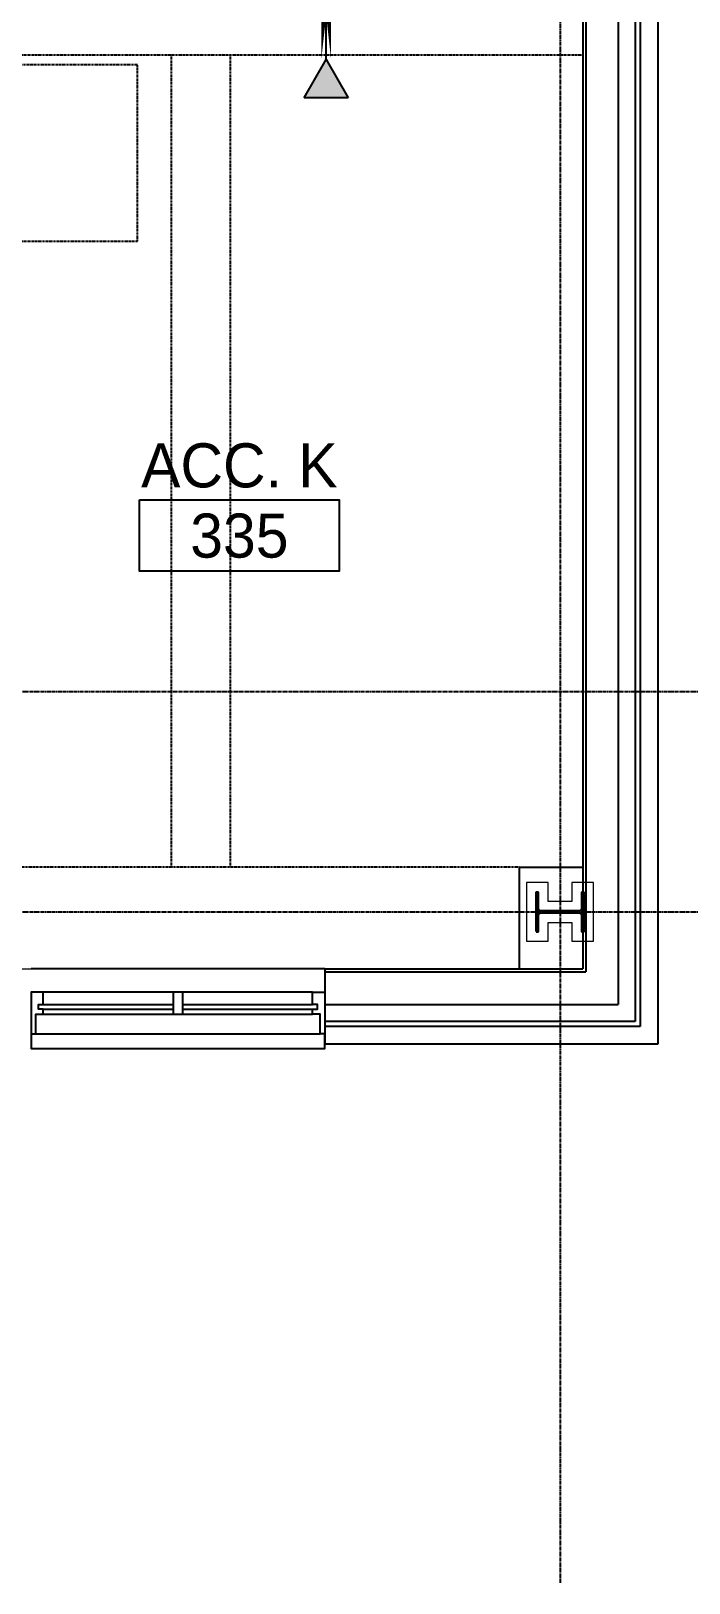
# Model space of a CAD drawing. Header units: inches. Extents: x -6955 to 13123, y -1334 to 3701.
# Drawn here: x 8009.3 to 8143.7, y 1223.6 to 1540.3 of the extents above; entities that cross this region are included whole.
import ezdxf
from ezdxf.enums import TextEntityAlignment as Align

# ---------------------------------------------------------------- set-up
doc = ezdxf.new("R2010")
doc.units = ezdxf.units.IN
doc.header["$MEASUREMENT"] = 0
for name, pattern in [('CENTER2', [1.125, 0.75, -0.125, 0.125, -0.125]), ('HIDDEN2', [0.1875, 0.125, -0.0625]), ('PHANTOM2', [1.25, 0.625, -0.125, 0.125, -0.125, 0.125, -0.125])]:
    doc.linetypes.add(name, pattern=pattern)
for name, color, linetype, lineweight in [('A-Detl-Hatch', 1, 'Continuous', 18), ('A-Detl-Wide', 2, 'Continuous', 35), ('S-Detl-Hatch', 1, 'Continuous', 18)]:
    doc.layers.add(name, color=color, linetype=linetype, lineweight=lineweight)
for name, color, linetype in [('A-Flor-ADA', 8, 'PHANTOM2'), ('A-Flor-Soffit', 6, 'HIDDEN2'), ('A-Glaz', 7, 'Continuous'), ('A-Glaz-Sill', 8, 'Continuous'), ('A-Grid(SmallScale)', 11, 'CENTER2'), ('A-Tag-Rm(Scale)', 7, 'Continuous'), ('A-Wall-Full', 7, 'Continuous'), ('A-Wall-Hatch', 15, 'Continuous'), ('headdn', 7, 'Continuous'), ('PIPEBL', 4, 'Continuous'), ('TIDYPIPE', 7, 'Continuous')]:
    doc.layers.add(name, color=color, linetype=linetype)
doc.layers.add('G-Anno-Nplt', color=140, linetype='Continuous', lineweight=18, plot=False)

# ---------------------------------------------------------------- blocks, each defined once
blk = doc.blocks.new('EXTERIOR WINDOW')
at = {"layer": 'A-Glaz'}
for p, q in [((3829.83, -10349.67), (3856.33, -10349.67)), ((3829.83, -10350.67), (3856.33, -10350.67)), ((3829.83, -10351.67), (3884.83, -10351.67)), ((3858.33, -10349.67), (3884.83, -10349.67)), ((3858.33, -10350.67), (3884.83, -10350.67))]:
    blk.add_line(p, q, dxfattribs=at)
for points in [[(3829.83, -10349.67), (3829.83, -10347.17), (3827.33, -10347.17), (3827.33, -10355.67), (3828.33, -10355.67), (3828.33, -10351.67), (3829.83, -10351.67), (3829.83, -10350.67), (3828.83, -10350.67), (3828.83, -10349.67), (3829.83, -10349.67)], [(3884.83, -10349.67), (3884.83, -10347.17), (3887.33, -10347.17), (3887.33, -10355.67), (3886.33, -10355.67), (3886.33, -10351.67), (3884.83, -10351.67), (3884.83, -10350.67), (3885.83, -10350.67), (3885.83, -10349.67), (3884.83, -10349.67)]]:
    blk.add_lwpolyline(points, dxfattribs=at)
blk.add_lwpolyline([(3858.33, -10347.17), (3856.33, -10347.17), (3856.33, -10351.67), (3858.33, -10351.67)], close=True, dxfattribs=at)
at = {"layer": 'A-Glaz-Sill'}
for p, q in [((3887.33, -10342.42), (3827.33, -10342.42)), ((3884.83, -10347.17), (3829.83, -10347.17)), ((3828.33, -10355.67), (3886.33, -10355.67))]:
    blk.add_line(p, q, dxfattribs=at)
blk.add_lwpolyline([(3827.33, -10355.67), (3827.33, -10358.67), (3887.33, -10358.67), (3887.33, -10355.67)], dxfattribs=at)
blk = doc.blocks.new('*U18')
at = {"layer": 'A-Detl-Hatch'}
h = blk.add_hatch(dxfattribs=at)
h.set_pattern_fill('ANSI32', color=256, scale=6, style=0)
h.set_pattern_definition([(45, (0, -4.865), (-1.591, 1.591), []), (45, (1.0607, -4.865), (-1.591, 1.591), [])])
edge = h.paths.add_edge_path()
edge.add_line((3.98, -9.73), (3.98, -9.295))
edge.add_line((3.98, -9.295), (0.645, -9.295))
edge.add_arc((0.645, -8.795), 0.5, 180, 270, ccw=False)
edge.add_line((0.145, -8.795), (0.145, -0.935))
edge.add_arc((0.645, -0.935), 0.5, 90, 180, ccw=False)
edge.add_line((0.645, -0.435), (3.98, -0.435))
edge.add_line((3.98, -0.435), (3.98, 0))
edge.add_line((3.98, 0), (-3.98, 0))
edge.add_line((-3.98, 0), (-3.98, -0.435))
edge.add_line((-3.98, -0.435), (-0.645, -0.435))
edge.add_arc((-0.645, -0.935), 0.5, 0, 90, ccw=False)
edge.add_line((-0.145, -0.935), (-0.145, -8.795))
edge.add_arc((-0.645, -8.795), 0.5, -90, 0, ccw=False)
edge.add_line((-0.645, -9.295), (-3.98, -9.295))
edge.add_line((-3.98, -9.295), (-3.98, -9.73))
edge.add_line((-3.98, -9.73), (3.98, -9.73))
at = {"color": 0, "linetype": 'ByBlock'}
blk.add_lwpolyline([(3.98, -9.73), (3.98, -9.295), (0.645, -9.295, -0.4142136), (0.145, -8.795), (0.145, -0.935, -0.4142136), (0.645, -0.435), (3.98, -0.435), (3.98, 0), (-3.98, 0), (-3.98, -0.435), (-0.645, -0.435, -0.4142136), (-0.145, -0.935), (-0.145, -8.795, -0.4142136), (-0.645, -9.295), (-3.98, -9.295), (-3.98, -9.73)], format="xyb", close=True, dxfattribs=at)
blk = doc.blocks.new('W10X33')
at = {"layer": 'S-Detl-Hatch'}
blk.add_lwpolyline([(13773.78, -7310.28), (13773.78, -7305.84), (13769.95, -7305.84), (13769.95, -7300.98), (13773.78, -7300.98), (13773.78, -7296.55), (13761.82, -7296.55), (13761.82, -7300.98), (13765.66, -7300.98), (13765.66, -7305.84), (13761.82, -7305.84), (13761.82, -7310.28)], close=True, dxfattribs=at)
at = {"layer": 'A-Detl-Wide'}
blk.add_blockref('*U18', (13767.8, -7298.55), dxfattribs=at)
blk = doc.blocks.new('Rm Tag')
blk.add_lwpolyline([(-0.2124, 0.0759), (0.2124, 0.0759), (0.2124, -0.0759), (-0.2124, -0.0759)], close=True)
for p in [(0, 0.2858), (0, 0.1493), (0, 0)]:
    blk.add_attdef('XXX', text='', height=0.0938).set_placement(p, align=Align.MIDDLE_CENTER)
blk = doc.blocks.new('side2')
for p, q in [((0, 0), (7.79, 4.5)), ((7.79, 4.5), (7.79, -4.5)), ((7.79, -4.5), (0, 0))]:
    blk.add_line(p, q)
blk.add_solid([(7.79, -4.5), (0, 0), (7.79, 4.5)])

msp = doc.modelspace()

# ---------------------------------------------------------------- linework, layer by layer
at = {"layer": 'A-Flor-ADA', "linetype": 'HIDDEN2'}
msp.add_lwpolyline([(7983.0942, 1533.4523), (7983.0942, 1497.4523), (8031.0942, 1497.4523), (8031.0942, 1533.4523)], close=True, dxfattribs=at)
at = {"layer": 'A-Flor-Soffit'}
for p, q in [((7983.0942, 1535.4523), (8121.9592, 1535.4523)), ((8037.9592, 1535.4523), (8037.9592, 1369.6823)), ((8049.9592, 1535.4523), (8049.9592, 1369.6823)), ((8108.9692, 1369.6823), (7983.0942, 1369.6823))]:
    msp.add_line(p, q, dxfattribs=at)
at = {"layer": 'A-Grid(SmallScale)'}
for p, q in [((8117.3342, 3132.3201), (8117.3342, 1223.6428)), ((4537.3342, 1405.5773), (8345.3342, 1405.5773)), ((4537.3342, 1360.5773), (8345.3342, 1360.5773))]:
    msp.add_line(p, q, dxfattribs=at)
at = {"layer": 'A-Wall-Full'}
for p, q in [((8121.9592, 1713.578), (8121.9592, 1348.9523)), ((8137.3342, 1713.578), (8137.3342, 1333.5773)), ((8108.9692, 1369.6823), (8108.9692, 1348.9523)), ((8108.9692, 1369.6823), (8121.9592, 1369.6823)), ((8069.3336, 1348.9523), (8121.9592, 1348.9523)), ((8069.3336, 1348.9523), (8069.3336, 1333.5773)), ((8137.3342, 1333.5773), (8069.3336, 1333.5773))]:
    msp.add_line(p, q, dxfattribs=at)
at = {"layer": 'A-Wall-Hatch'}
for p, q in [((8122.5842, 1713.578), (8122.5842, 1348.3273)), ((8129.2092, 1713.578), (8129.2092, 1341.7023)), ((8132.7092, 1713.578), (8132.7092, 1338.2023)), ((8133.7092, 1713.578), (8133.7092, 1337.2023)), ((8069.3336, 1348.3273), (8122.5842, 1348.3273)), ((8069.3336, 1341.7023), (8129.2092, 1341.7023)), ((8132.7092, 1338.2023), (8069.3336, 1338.2023)), ((8133.7092, 1337.2023), (8069.3336, 1337.2023))]:
    msp.add_line(p, q, dxfattribs=at)
at = {"layer": 'G-Anno-Nplt'}
for p, q in [((8121.9592, 1714.5261), (8121.9592, 1369.6823)), ((7829.3854, 1348.9523), (8108.9692, 1348.9523))]:
    msp.add_line(p, q, dxfattribs=at)
at = {"layer": 'PIPEBL'}
msp.add_line((8069.5933, 1534.5067), (8069.5933, 1552.5068), dxfattribs=at)
at = {"layer": 'TIDYPIPE', "color": 7, "const_width": 2}
msp.add_lwpolyline([(8069.5933, 1534.5067), (8069.5933, 1552.5068)], close=True, dxfattribs=at)

# ---------------------------------------------------------------- block references
at = {"rotation": 270}
msp.add_blockref('W10X33', (15420.7469, 15128.3782), dxfattribs=at)
msp.add_blockref('EXTERIOR WINDOW', (4182.0046, 11691.3754))
at = {"layer": 'A-Tag-Rm(Scale)'}
ref = msp.add_blockref('Rm Tag', (8051.8713, 1437.3677), dxfattribs=dict(at, xscale=96, yscale=96, zscale=96))
ref.add_attrib('XXX', 'ACC. K', dxfattribs={"layer": '0', "height": 9}).set_placement((8051.8713, 1451.6986), align=Align.MIDDLE_CENTER)
ref.add_attrib('XXX', '335', dxfattribs={"layer": '0', "height": 9}).set_placement((8051.8713, 1437.3677), align=Align.MIDDLE_CENTER)
at = {"layer": 'headdn', "rotation": 270}
msp.add_blockref('side2', (8069.5933, 1534.5067), dxfattribs=at)

doc.saveas('drawing.dxf')
